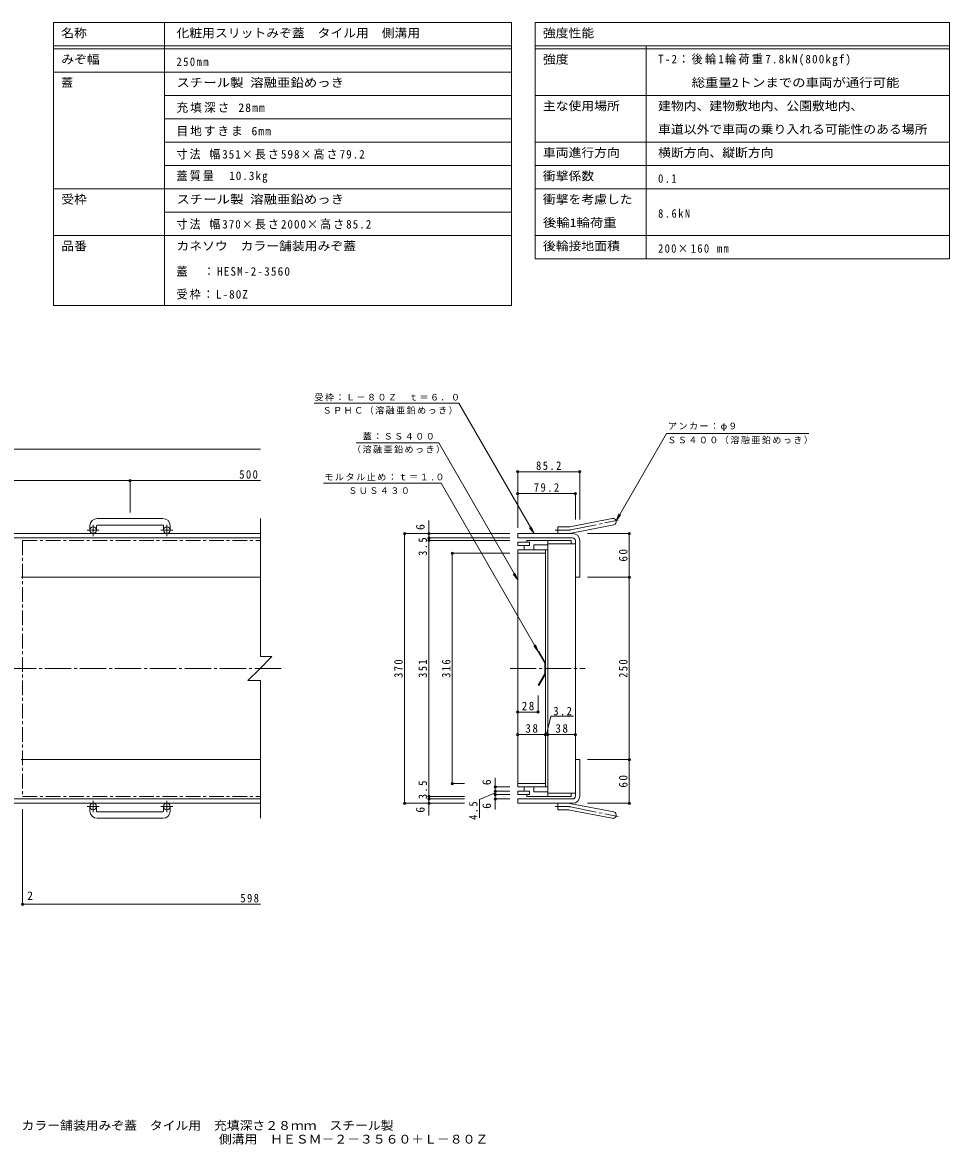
# Model space of a CAD drawing. Units: millimetres at full size, sheet at 1:4; some dimension numbers follow another scale. Extents: x -810 to 1124, y -778 to 761.
# Drawn here: x -148 to 1124, y -778 to 761 of the extents above; entities that cross this region are included whole.
import ezdxf
from ezdxf.enums import TextEntityAlignment as Align

# ---------------------------------------------------------------- set-up
doc = ezdxf.new("R2010")
doc.units = ezdxf.units.MM
doc.header["$LTSCALE"] = 4
doc.header["$PDMODE"] = 32
doc.header["$PDSIZE"] = 3.2
for name, pattern in [('CHAIN1', [8, 5, -1, 1, -1]), ('CHAIN2', [12, 9, -1, 1, -1]), ('DASHED3', [4, 3, -1])]:
    doc.linetypes.add(name, pattern=pattern)
for name, color, linetype, lineweight in [('0-0_通り芯', 7, 'CHAIN2', 9), ('0-1_躯体', 2, 'DASHED3', 9), ('0-2_仕上', 7, 'Continuous', 9), ('0-3_建具', 4, 'Continuous', 9), ('0-4_その他', 7, 'Continuous', 9), ('0-5_寸法', 7, 'Continuous', 9), ('F-5_F-5ﾚｲﾔ', 2, 'Continuous', 9), ('F-F_F-Fﾚｲﾔ', 7, 'Continuous', 9)]:
    doc.layers.add(name, color=color, linetype=linetype, lineweight=lineweight)
doc.layers.add('F-4_F-4ﾚｲﾔ', color=2, linetype='Continuous')
doc.styles.add('ＭＳ ゴシック', font='')
doc.styles.get('ＭＳ ゴシック').set_extended_font_data('MS Gothic')

msp = doc.modelspace()

# ---------------------------------------------------------------- linework, layer by layer
at = {"layer": '0-0_通り芯'}
for p, q in [((206.937, -124.942), (-769.866, -124.942)), ((521.069, -124.942), (623.949, -124.942))]:
    msp.add_line(p, q, dxfattribs=at)
at = {"layer": '0-1_躯体', "linetype": 'Continuous'}
for p, q in [((178.492, 0.058), (-149.821, 0.058)), ((178.492, -249.942), (-149.821, -249.942))]:
    msp.add_line(p, q, dxfattribs=at)
at = {"layer": '0-2_仕上', "color": 3, "linetype": 'CHAIN1'}
for p, q in [((-147.821, 50.558), (178.492, 50.558)), ((-147.821, 50.558), (-147.821, -300.443)), ((-147.821, -300.443), (178.492, -300.443))]:
    msp.add_line(p, q, dxfattribs=at)
at = {"layer": '0-2_仕上'}
for p, q in [((531.642, 48.058), (531.642, 43.558)), ((547.642, 48.058), (531.642, 48.058)), ((544.142, 50.558), (544.142, 48.058)), ((572.842, 50.558), (544.142, 50.558)), ((547.642, 48.058), (547.642, 43.558)), ((572.841, 50.558), (572.841, 44.558)), ((547.642, 43.558), (531.642, 43.558)), ((572.842, 37.558), (531.642, 37.558)), ((531.642, -287.443), (531.642, 37.558)), ((569.642, 33.058), (531.642, 33.058)), ((540.642, 43.558), (540.642, 37.558)), ((569.642, -287.443), (569.642, 37.558)), ((569.642, -282.943), (531.642, -282.943)), ((572.842, -287.443), (531.642, -287.443)), ((540.642, -293.443), (540.642, -287.443)), ((531.642, -297.943), (531.642, -293.443)), ((547.642, -293.443), (531.642, -293.443)), ((547.642, -297.943), (531.642, -297.943)), ((544.142, -300.443), (544.142, -297.943)), ((572.842, -300.443), (544.142, -300.443)), ((547.642, -297.943), (547.642, -293.443)), ((572.841, -300.443), (572.841, -294.443))]:
    msp.add_line(p, q, dxfattribs=at)
at = {"layer": '0-2_仕上', "color": 2}
for p, q in [((572.842, 50.558), (572.842, -300.443)), ((610.842, 46.058), (572.842, 46.058)), ((610.842, -295.943), (610.842, 46.058)), ((610.842, -295.943), (572.842, -295.943))]:
    msp.add_line(p, q, dxfattribs=at)
at = {"layer": '0-2_仕上', "color": 3}
for p, q in [((559.642, -101.854), (560.508, -101.354)), ((568.642, -132.442), (559.642, -148.031)), ((569.642, -132.71), (560.508, -148.531)), ((559.642, -148.031), (560.508, -148.531))]:
    msp.add_line(p, q, dxfattribs=at)
at = {"layer": '0-2_仕上', "color": 2}
for points in [[(572.842, 50.558), (604.842, 50.558), (604.842, 46.058)], [(572.842, -300.443), (604.842, -300.443), (604.842, -295.943)]]:
    msp.add_lwpolyline(points, dxfattribs=at)
at = {"layer": '0-2_仕上'}
for points in [[(572.842, 44.558), (553.842, 44.558), (553.842, 37.558)], [(572.842, -294.443), (553.842, -294.443), (553.842, -287.443)]]:
    msp.add_lwpolyline(points, dxfattribs=at)
at = {"layer": '0-2_仕上', "color": 3}
for points in [[(568.642, -132.442), (568.642, -117.442), (559.642, -101.854)], [(569.642, -132.71), (569.642, -117.175), (560.508, -101.354)]]:
    msp.add_lwpolyline(points, dxfattribs=at)
at = {"layer": '0-3_建具'}
for p, q in [((44.679, 80.657), (-45.321, 80.657)), ((178.492, 80.658), (178.492, -108.747)), ((602.986, 69.364), (661.177, 80.658)), ((-55.321, 70.658), (-55.321, 64.557)), ((-46.321, 70.658), (-46.321, 64.557)), ((-45.321, 71.657), (44.679, 71.657)), ((45.679, 70.658), (45.679, 64.557)), ((54.679, 70.658), (54.679, 64.557)), ((586.842, 60.058), (586.842, 69.057)), ((600.657, 69.057), (586.842, 69.057)), ((605.315, 60.671), (663.506, 71.964)), ((178.492, 60.057), (-750.321, 60.057)), ((178.492, 54.058), (-750.321, 54.058)), ((606.842, 54.058), (531.642, 54.058)), ((600.657, 60.058), (586.842, 60.058)), ((194.261, -108.747), (177.137, -125.87)), ((194.261, -108.747), (178.492, -108.747)), ((161.369, -141.639), (177.137, -125.87)), ((161.369, -141.639), (178.492, -141.639)), ((178.492, -330.542), (178.492, -141.639)), ((178.492, -303.942), (-750.321, -303.942)), ((178.492, -309.942), (-750.321, -309.942)), ((-55.321, -320.542), (-55.321, -314.442)), ((-46.321, -320.542), (-46.321, -314.442)), ((-45.321, -321.542), (44.679, -321.542)), ((45.679, -320.542), (45.679, -314.442)), ((54.679, -320.542), (54.679, -314.442)), ((586.842, -309.942), (586.842, -318.942)), ((600.657, -309.942), (586.842, -309.942)), ((600.657, -318.942), (586.842, -318.942)), ((602.986, -319.249), (661.177, -330.542)), ((605.315, -310.556), (663.506, -321.849)), ((44.679, -330.542), (-45.321, -330.542))]:
    msp.add_line(p, q, dxfattribs=at)
at = {"layer": '0-3_建具', "linetype": 'CHAIN2'}
for p, q in [((604.151, 65.017), (669.318, 78.18)), ((600.657, 64.557), (583.037, 64.557)), ((600.657, -314.442), (583.037, -314.442)), ((604.151, -314.902), (669.318, -328.065))]:
    msp.add_line(p, q, dxfattribs=at)
at = {"layer": '0-3_建具', "linetype": 'CHAIN1'}
for p, q in [((-42.658, 64.557), (-59.065, 64.557)), ((-50.821, 56.45), (-50.821, 72.048)), ((58.342, 64.557), (41.935, 64.557)), ((50.179, 56.45), (50.179, 72.048)), ((-50.821, -306.335), (-50.821, -321.933)), ((50.179, -306.335), (50.179, -321.933)), ((-42.658, -314.442), (-59.065, -314.442)), ((58.342, -314.442), (41.935, -314.442))]:
    msp.add_line(p, q, dxfattribs=at)
at = {"layer": '0-3_建具'}
for points in [[(531.642, 54.058), (531.642, 60.058), (606.842, 60.058)], [(610.842, 50.058), (610.842, 0.058), (616.842, 0.058), (616.842, 50.058)], [(610.842, -299.942), (610.842, -249.942), (616.842, -249.942), (616.842, -299.942)], [(606.842, -303.943), (531.642, -303.943), (531.642, -309.942), (606.842, -309.942)]]:
    msp.add_lwpolyline(points, dxfattribs=at)
for centre in [(-50.821, 64.557), (50.179, 64.557), (-50.821, -314.442), (50.179, -314.442)]:
    msp.add_circle(centre, 4.5, dxfattribs=at)
for centre, radius, start, end in [((-45.321, 70.658), 10, 90, 180), ((44.679, 70.658), 10, 0, 90), ((662.342, 76.311), 4.5, 285.00014, 104.99991), ((-45.321, 70.658), 1, 90, 180), ((44.679, 70.658), 1, 0, 90), ((600.657, 78.057), 9, 270, 285.00002), ((600.657, 78.057), 18, 270, 285), ((606.842, 50.058), 10, 0, 90), ((606.842, 50.058), 4, 0, 90), ((606.842, -299.942), 4, 270, 0), ((606.842, -299.942), 10, 270, 0), ((-45.321, -320.542), 10, 180, 270), ((-45.321, -320.542), 1, 180, 270), ((44.679, -320.542), 10, 270, 0), ((44.679, -320.542), 1, 270, 0), ((600.657, -327.942), 18, 75, 90), ((600.657, -327.942), 9, 74.99998, 90), ((662.342, -326.196), 4.5, 255.00009, 74.99986)]:
    msp.add_arc(centre, radius, start, end, dxfattribs=at)
at = {"layer": '0-3_建具', "linetype": 'CHAIN2'}
for centre, start, end in [((600.657, 78.057), 270, 284.99995), ((600.657, -327.942), 75.00005, 90)]:
    msp.add_arc(centre, 13.5, start, end, dxfattribs=at)
at = {"layer": '0-4_その他'}
for p, q in [((-750.321, 175.501), (178.492, 175.501)), ((531.642, 145.884), (531.642, 68.057)), ((531.642, 144.684), (616.842, 144.684)), ((616.842, 145.884), (616.842, 79.033)), ((-500.321, 132.68), (-0.321, 132.68)), ((-0.321, 133.88), (-0.321, 88.657)), ((-0.321, 132.68), (178.492, 132.68)), ((531.642, 114.796), (610.842, 114.796)), ((610.842, 115.996), (610.842, 79.033)), ((409.692, 60.057), (409.692, 77.755)), ((375.155, 60.057), (520.969, 60.057)), ((376.355, 60.057), (376.355, -309.942)), ((408.492, 54.058), (520.969, 54.058)), ((408.492, 50.558), (520.969, 50.558)), ((409.692, 54.058), (409.692, 60.057)), ((409.692, 50.558), (409.692, 54.058)), ((409.692, -300.443), (409.692, 50.558)), ((685.97, 60.057), (627.281, 60.057)), ((684.77, 60.057), (684.77, 0.058)), ((440.672, 33.058), (520.969, 33.058)), ((441.872, 33.058), (441.872, -282.943)), ((685.97, 0.058), (627.281, 0.058)), ((684.77, 0.058), (684.77, -249.942)), ((559.642, -186.077), (559.642, -162.109)), ((531.642, -184.877), (559.642, -184.877)), ((571.242, -215.628), (577.099, -190.478)), ((577.099, -190.478), (607.98, -190.478)), ((531.642, -215.628), (569.642, -215.628)), ((569.642, -215.628), (572.842, -215.628)), ((572.842, -215.628), (610.842, -215.628)), ((685.97, -249.942), (627.281, -249.942)), ((684.77, -249.942), (684.77, -309.942)), ((500.763, -287.443), (500.763, -275.057)), ((440.672, -282.943), (458.437, -282.943)), ((499.563, -287.443), (520.969, -287.443)), ((500.763, -293.443), (500.763, -287.443)), ((408.492, -300.443), (458.437, -300.443)), ((408.492, -303.942), (458.437, -303.942)), ((409.692, -303.942), (409.692, -300.443)), ((409.692, -309.942), (409.692, -303.942)), ((499.563, -293.443), (520.969, -293.443)), ((499.563, -297.943), (520.969, -297.943)), ((499.563, -303.942), (520.969, -303.942)), ((500.763, -297.943), (500.763, -293.443)), ((500.763, -303.942), (500.763, -297.943)), ((500.763, -303.942), (500.763, -318.251)), ((-147.821, -449.606), (-147.821, -318.166)), ((375.155, -309.942), (458.437, -309.942)), ((409.692, -309.942), (409.692, -326.842)), ((685.97, -309.942), (627.281, -309.942)), ((-149.821, -448.406), (-147.821, -448.406)), ((-147.821, -448.406), (178.492, -448.406))]:
    msp.add_line(p, q, dxfattribs=at)
msp.add_lwpolyline([(500.763, -295.693), (479.321, -304.929), (479.321, -329.756)], dxfattribs=at)
for p in [(531.642, 144.684), (616.842, 144.684), (-0.321, 132.68), (531.642, 114.796), (610.842, 114.796), (376.355, 60.057), (409.692, 60.057), (684.77, 60.057), (409.692, 54.058), (409.692, 50.558), (441.872, 33.058), (684.77, 0.058), (531.642, -184.877), (559.642, -184.877), (531.642, -215.628), (569.642, -215.628), (572.842, -215.628), (610.842, -215.628), (684.77, -249.942), (441.872, -282.943), (500.763, -287.443), (500.763, -293.443), (409.692, -300.443), (409.692, -303.942), (500.763, -297.943), (500.763, -303.942), (376.355, -309.942), (409.692, -309.942), (684.77, -309.942), (-147.821, -448.406)]:
    msp.add_point(p, dxfattribs=at)
at = {"layer": '0-5_寸法'}
for p, q in [((252.266, 238.794), (450.9, 238.794)), ((450.9, 238.794), (554.093, 60.057)), ((735.628, 197.128), (931.236, 197.128)), ((264.9, 128.965), (426.378, 128.965)), ((426.378, 128.965), (559.642, -101.854)), ((666.641, 77.64), (672.729, 85.573)), ((554.093, 60.057), (548.005, 67.991)), ((554.093, 60.057), (550.266, 69.296)), ((531.642, -3.484), (525.554, 4.45)), ((531.642, -3.484), (527.815, 5.755)), ((559.642, -101.854), (553.554, -93.92)), ((559.642, -101.854), (555.815, -92.615))]:
    msp.add_line(p, q, dxfattribs=at)
for points in [[(735.628, 197.128), (666.641, 77.64), (670.468, 86.878)], [(309.815, 184.415), (423.159, 184.415), (531.642, -3.484)]]:
    msp.add_lwpolyline(points, dxfattribs=at)
at = {"layer": 'F-5_F-5ﾚｲﾔ', "color": 7}
for p, q in [((555.518, 760.916), (1124.205, 760.916)), ((555.518, 760.916), (555.518, 436.916)), ((1124.205, 760.916), (1124.205, 436.916)), ((555.518, 728.916), (1124.205, 728.916)), ((555.518, 724.916), (1124.205, 724.916)), ((707.714, 728.916), (707.714, 436.916)), ((555.518, 660.916), (1124.205, 660.916)), ((555.518, 660.916), (1124.205, 660.916)), ((555.518, 596.916), (1124.205, 596.916)), ((555.518, 564.916), (1124.205, 564.916)), ((555.518, 532.916), (1124.205, 532.916)), ((555.518, 468.916), (1124.205, 468.916)), ((555.518, 436.916), (1124.205, 436.916))]:
    msp.add_line(p, q, dxfattribs=at)
at = {"layer": 'F-F_F-Fﾚｲﾔ'}
for p, q in [((-105.38, 760.916), (522.879, 760.916)), ((-105.38, 760.916), (-105.38, 372.916)), ((46.816, 760.916), (46.816, 372.916)), ((522.879, 760.916), (522.879, 372.916)), ((-105.38, 728.916), (522.879, 728.916)), ((-105.38, 724.916), (522.879, 724.916)), ((-105.38, 692.916), (522.879, 692.916)), ((46.816, 660.916), (522.879, 660.916)), ((46.816, 628.916), (522.879, 628.916)), ((46.816, 596.916), (522.879, 596.916)), ((46.816, 564.916), (522.879, 564.916)), ((-105.38, 532.916), (522.879, 532.916)), ((46.816, 500.916), (522.879, 500.916)), ((-105.38, 468.916), (522.879, 468.916)), ((-105.38, 372.916), (522.879, 372.916))]:
    msp.add_line(p, q, dxfattribs=at)

# ---------------------------------------------------------------- texts
at = {"layer": '0-4_その他', "color": 2, "style": 'ＭＳ ゴシック'}
for p in [(407.292, 64.899), (498.363, -285.112), (407.292, -322.819), (498.363, -317.508)]:
    msp.add_text('6', height=11.73, rotation=90, dxfattribs=at).set_placement(p, align=Align.BOTTOM_LEFT)
msp.add_text('2', height=11.73, dxfattribs=at).set_placement((-141.513, -446.006), align=Align.BOTTOM_LEFT)
at = {"layer": '0-4_その他', "color": 2, "char_height": 11.73, "attachment_point": 7, "style": 'ＭＳ ゴシック'}
for s, insert in [('\\T1.28;\\W0.9;85.2', (556.742, 147.084)), ('\\T1.27;\\W0.9;500', (149.562, 135.08)), ('\\T1.28;\\W0.9;79.2', (553.742, 117.196)), ('\\T1.27;\\W0.95;28', (537.142, -182.477)), ('\\T1.27;\\W0.9;3.2', (580.474, -189.444)), ('\\T1.27;\\W0.95;38', (542.142, -213.228)), ('\\T1.27;\\W0.95;38', (583.342, -213.228)), ('\\T1.27;\\W0.9;598', (151.052, -446.006))]:
    msp.add_mtext(s, dxfattribs=dict(at, insert=insert))
at = {"layer": '0-4_その他', "color": 2, "char_height": 11.73, "attachment_point": 7, "rotation": 90, "style": 'ＭＳ ゴシック'}
for s, insert in [('\\T1.27;\\W0.9;3.5', (407.292, 29.332)), ('\\T1.27;\\W0.95;60', (682.37, 21.558)), ('\\T1.27;\\W0.9;370', (373.955, -137.942)), ('\\T1.27;\\W0.9;351', (407.292, -137.942)), ('\\T1.27;\\W0.9;316', (439.472, -137.942)), ('\\T1.27;\\W0.9;250', (682.37, -137.942)), ('\\T1.27;\\W0.95;60', (682.37, -288.442)), ('\\T1.27;\\W0.9;3.5', (407.292, -304.267)), ('\\T1.27;\\W0.9;4.5', (476.597, -332.664))]:
    msp.add_mtext(s, dxfattribs=dict(at, insert=insert))
at = {"layer": '0-5_寸法', "char_height": 8.798, "attachment_point": 7, "style": 'ＭＳ ゴシック'}
for s, insert in [('\\T1.17;受枠：Ｌ－８０Ｚ\u3000ｔ＝６．０', (252.742, 241.505)), ('\\T1.17;ＳＰＨＣ（溶融亜鉛めっき）', (263.957, 223.271)), ('\\T1.17;アンカー：φ９', (737.871, 200.588)), ('\\T1.17;蓋：ＳＳ４００', (318.972, 188.342)), ('\\T1.17;ＳＳ４００（溶融亜鉛めっき）', (736.948, 182.622)), ('\\T1.17;（溶融亜鉛めっき）', (304.271, 169.757)), ('\\T1.18;モルタル止め：ｔ＝１.０', (266.295, 132.555)), ('\\T1.17;ＳＵＳ４３０', (299.206, 114.234))]:
    msp.add_mtext(s, dxfattribs=dict(at, insert=insert))
at = {"layer": 'F-4_F-4ﾚｲﾔ', "style": 'ＭＳ ゴシック', "width": 1.1}
for s, p in [('カラー舗装用みぞ蓋\u3000タイル用\u3000充填深さ２８ｍｍ\u3000スチール製', (-149.204, -761.267)), ('側溝用\u3000ＨＥＳＭ－２－３５６０＋Ｌ－８０Ｚ', (121.552, -780.096))]:
    msp.add_text(s, height=11.73, dxfattribs=at).set_placement(p, align=Align.BOTTOM_LEFT)
at = {"layer": 'F-5_F-5ﾚｲﾔ', "style": 'ＭＳ ゴシック'}
for s, width, p in [('化粧用スリットみぞ蓋\u3000タイル用\u3000側溝用', 1.1, (63.35, 736.916)), ('強度性能', 1.1, (566.165, 736.916)), ('強度', 1.1, (566.165, 700.916)), ('スチール製 溶融亜鉛めっき', 1.15, (63.35, 668.916)), (' \u3000\u3000総重量2トンまでの車両が通行可能', 1.15, (724.248, 668.916)), ('主な使用場所', 1.1, (566.165, 636.916)), ('建物内、建物敷地内、公園敷地内、', 1.1, (724.248, 636.916)), ('車道以外で車両の乗り入れる可能性のある場所', 1.1, (724.248, 604.916)), ('車両進行方向', 1.1, (566.165, 572.916)), ('横断方向、縦断方向', 1.1, (724.248, 572.916)), ('衝撃係数', 1.1, (566.165, 540.916)), ('衝撃を考慮した', 1.1, (566.165, 508.916)), ('後輪1輪荷重', 1.15, (566.165, 476.916)), ('後輪接地面積', 1.1, (566.165, 444.916))]:
    msp.add_text(s, height=11.73, dxfattribs=dict(at, width=width)).set_placement(p, align=Align.BOTTOM_LEFT)
at = {"layer": 'F-5_F-5ﾚｲﾔ', "char_height": 11.73, "attachment_point": 7, "style": 'ＭＳ ゴシック'}
for s, insert in [('\\T1.28;\\W0.9;250mm', (63.35, 700.916)), ('\\T1.21;\\W0.95;T-2：後輪1輪荷重7.8kN(800kgf)', (724.248, 700.916)), ('\\T1.18;充填深さ\\~28mm', (63.35, 636.916)), ('\\T1.17;目地すきま\\~6mm', (63.35, 604.916)), ('\\T1.27;\\W0.9;0.1', (724.248, 540.916)), ('\\T1.28;\\W0.9;8.6kN', (724.248, 492.916)), ('\\T1.25;\\W0.9;200×160\\~mm', (724.248, 444.916))]:
    msp.add_mtext(s, dxfattribs=dict(at, insert=insert))
at = {"layer": 'F-F_F-Fﾚｲﾔ', "color": 2, "style": 'ＭＳ ゴシック'}
for s, width, p in [('名称', 1.1, (-94.733, 736.916)), ('みぞ幅', 1.1, (-94.733, 700.916)), ('受枠', 1.1, (-94.733, 508.916)), ('スチール製 溶融亜鉛めっき', 1.15, (63.35, 508.916)), ('品番', 1.1, (-94.733, 444.916)), ('カネソウ\u3000カラー舗装用みぞ蓋', 1.1, (63.35, 444.916))]:
    msp.add_text(s, height=11.73, dxfattribs=dict(at, width=width)).set_placement(p, align=Align.BOTTOM_LEFT)
msp.add_text('蓋', height=11.73, dxfattribs=at).set_placement((-94.733, 668.916), align=Align.BOTTOM_LEFT)
at = {"layer": 'F-F_F-Fﾚｲﾔ', "color": 2, "char_height": 11.73, "attachment_point": 7, "style": 'ＭＳ ゴシック'}
for s, insert in [('\\T1.18;\\W0.95;寸法\\~幅351×長さ598×高さ79.2', (63.35, 572.916)), ('\\T1.19;\\W0.95;蓋質量\u300010.3kg', (63.35, 540.916)), ('\\T1.18;\\W0.95;寸法\\~幅370×長さ2000×高さ85.2', (63.35, 476.916)), ('\\T1.22;\\W0.95;蓋\u3000：HESM-2-3560', (63.35, 412.916)), ('\\T1.19;\\W0.95;受枠：L-80Z', (63.35, 380.916))]:
    msp.add_mtext(s, dxfattribs=dict(at, insert=insert))

doc.saveas('drawing.dxf')
